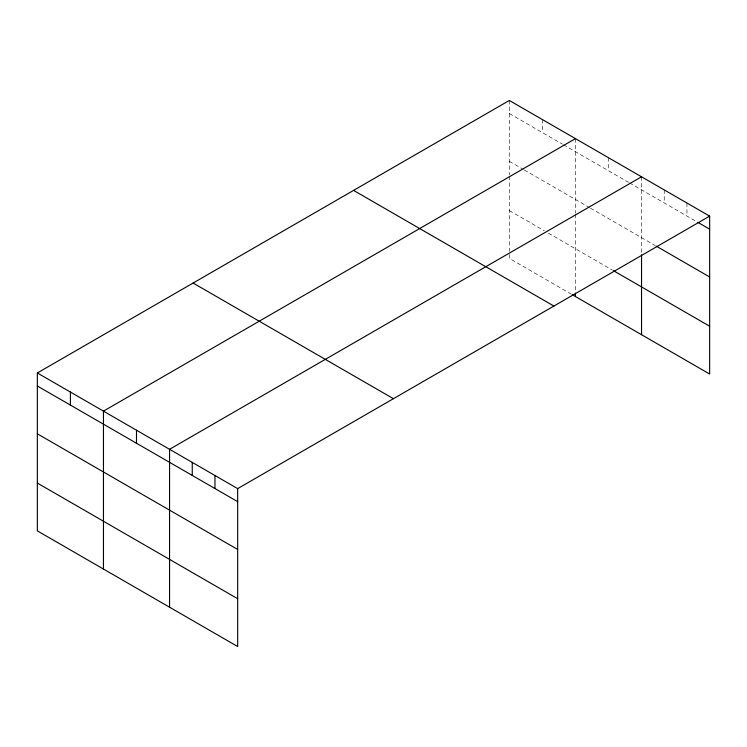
<?xml version="1.0" encoding="UTF-8"?>
<svg xmlns="http://www.w3.org/2000/svg" width="747" height="747" viewBox="0 0 747 747"><rect width="100%" height="100%" fill="white"/><g stroke="black" fill="none" stroke-linecap="round" stroke-linejoin="round"><path stroke-width="0.56" stroke-dasharray="3.73 2.8" d="M509.333 113.507L562.416 144.152M563.415 144.731L628.526 182.324M629.525 182.903L696.82 221.747M509.333 161.315L523.358 169.41M524.357 169.989L589.458 207.573M590.457 208.152L655.362 245.623M509.333 210.57L544.386 230.814M548.391 233.129L612.493 270.134M571.427 294.234L509.333 258.378L509.333 252.551M686.951 203.016L686.951 216.051M664.242 189.906L664.242 202.941M641.542 176.796L641.542 252.542M608.488 157.72L608.488 170.755M575.433 138.634L575.433 213.231M575.433 214.37L575.433 291.881M542.387 119.548L542.387 132.593M509.333 100.471L509.333 175.059M509.333 176.208L509.333 251.384"/><path stroke-width="1.12" d="M709.65 216.126L509.333 100.471L37.35 372.968L37.35 530.874L237.667 646.529L237.667 488.622L709.65 216.126L709.65 374.032L572.435 294.813M575.433 138.634L103.459 411.13L103.459 569.046M641.542 176.796L169.56 449.292L169.56 607.208M697.801 222.317L709.65 229.161M656.352 246.193L709.65 276.969M613.502 270.713L709.65 326.224M353.574 190.392L553.901 306.046M193.1 283.038L393.426 398.693M37.35 372.968L237.667 488.622M37.35 386.003L237.667 501.657M37.35 433.811L237.667 549.465M37.35 483.066L237.667 598.721M641.542 254.83L641.542 334.712M575.433 293.048L575.433 296.55M214.968 475.512L214.968 488.547M192.259 462.402L192.259 475.437M136.505 430.216L136.505 443.251M70.405 392.044L70.405 405.089"/></g></svg>
